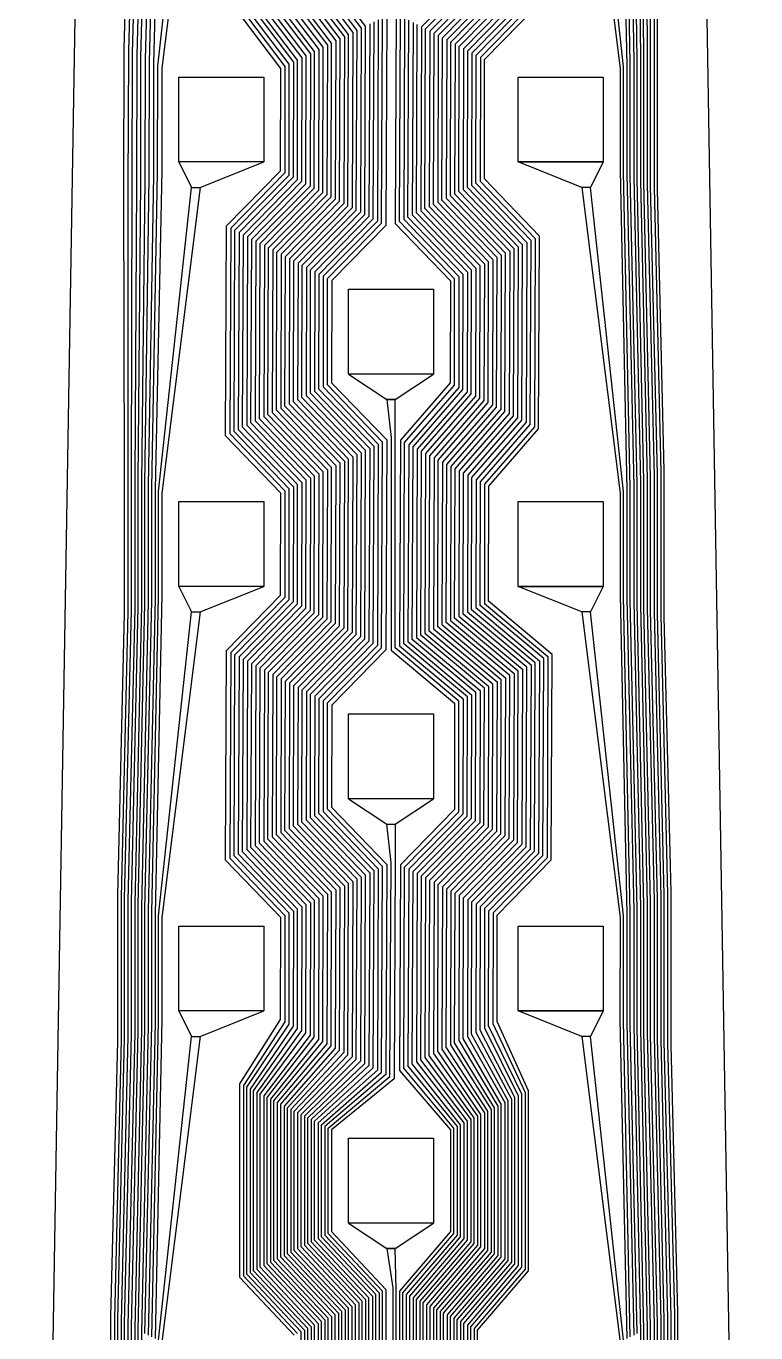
# Model space of a CAD drawing. Header units: inches. Extents: x 106592 to 209533, y 57057 to 74911.
# Drawn here: x 190979.6 to 191065.6, y 73633.5 to 73787.4 of the extents above; entities that cross this region are included whole.
import ezdxf

# ---------------------------------------------------------------- set-up
doc = ezdxf.new("R2010")
doc.units = ezdxf.units.IN
doc.header["$MEASUREMENT"] = 0
for name, color, linetype in [('metal', 221, 'Continuous'), ('nitride window', 40, 'Continuous'), ('profile', 140, 'Continuous')]:
    doc.layers.add(name, color=color, linetype=linetype)

msp = doc.modelspace()

# ---------------------------------------------------------------- linework, layer by layer
at = {"layer": 'metal'}
for points in [[(190987.18, 73316.19), (190987.18, 73336.59), (190987.98, 73366.59), (190987.98, 73386.19), (190988.78, 73416.99), (190988.78, 73435.79), (190988.78, 73466.99), (190988.78, 73485.79), (190990.38, 73517.79), (190990.38, 73534.99), (190991.18, 73568.19), (190991.18, 73584.59), (190991.98, 73618.59), (190991.98, 73634.19), (190992.78, 73668.99), (190992.78, 73683.79), (190993.58, 73719.39), (190993.58, 73733.39), (190994.08, 73769.64), (190994.11, 73783.19), (190995.08, 73820.14)], [(190995.59, 73820.39), (190994.6, 73782.93), (190994.58, 73769.89), (190993.98, 73733.19), (190993.98, 73719.59), (190993.18, 73683.59), (190993.18, 73669.19), (190992.38, 73633.99), (190992.38, 73618.79), (190991.58, 73584.39), (190991.58, 73568.39), (190990.78, 73534.79), (190990.78, 73517.99), (190989.18, 73485.59), (190989.18, 73467.19), (190989.18, 73435.59), (190989.18, 73417.19), (190988.38, 73385.99), (190988.38, 73366.79), (190987.58, 73336.39), (190987.58, 73316.39)], [(191049.56, 73820.39), (191050.38, 73782.79), (191050.38, 73769.99), (191051.18, 73733.19), (191051.18, 73719.59), (191051.98, 73683.59), (191051.98, 73669.19), (191052.78, 73633.99), (191052.78, 73618.79), (191053.58, 73584.39), (191053.58, 73568.39), (191054.38, 73534.79), (191054.38, 73517.99), (191055.98, 73485.59), (191055.98, 73467.19), (191055.98, 73435.59), (191055.98, 73417.19), (191056.78, 73385.99), (191056.78, 73366.79), (191057.58, 73336.39), (191057.58, 73316.39)], [(191057.98, 73316.19), (191057.98, 73336.59), (191057.18, 73366.59), (191057.18, 73386.19), (191056.38, 73416.99), (191056.38, 73435.79), (191056.38, 73466.99), (191056.38, 73485.79), (191054.78, 73517.79), (191054.78, 73534.99), (191053.98, 73568.19), (191053.98, 73584.59), (191053.18, 73618.59), (191053.18, 73634.19), (191052.38, 73668.99), (191052.38, 73683.79), (191051.58, 73719.39), (191051.58, 73733.39), (191050.78, 73769.79), (191050.78, 73782.99), (191050.08, 73820.14)], [(190984.78, 73314.99), (190984.78, 73337.79), (190985.58, 73365.39), (190985.58, 73387.39), (190986.38, 73415.79), (190986.38, 73436.99), (190986.38, 73465.79), (190986.38, 73486.99), (190987.98, 73516.59), (190987.98, 73536.19), (190988.78, 73566.99), (190988.78, 73585.79), (190989.58, 73617.39), (190989.58, 73635.39), (190990.38, 73667.79), (190990.38, 73684.99), (190991.18, 73718.19), (190991.18, 73734.59), (190991.08, 73768.14), (190991.13, 73784.73), (190992.08, 73818.64)], [(190992.58, 73818.89), (190991.63, 73784.48), (190991.58, 73768.39), (190991.58, 73734.39), (190991.58, 73718.39), (190990.78, 73684.79), (190990.78, 73667.99), (190989.98, 73635.19), (190989.98, 73617.59), (190989.18, 73585.59), (190989.18, 73567.19), (190988.38, 73535.99), (190988.38, 73516.79), (190986.78, 73486.79), (190986.78, 73465.99), (190986.78, 73436.79), (190986.78, 73415.99), (190985.98, 73387.19), (190985.98, 73365.59), (190985.18, 73337.59), (190985.18, 73315.19)], [(190985.58, 73315.39), (190985.58, 73337.39), (190986.38, 73365.79), (190986.38, 73386.99), (190987.18, 73416.19), (190987.18, 73436.59), (190987.18, 73466.19), (190987.18, 73486.59), (190988.78, 73516.99), (190988.78, 73535.79), (190989.58, 73567.39), (190989.58, 73585.39), (190990.38, 73617.79), (190990.38, 73634.99), (190991.18, 73668.19), (190991.18, 73684.59), (190991.98, 73718.59), (190991.98, 73734.19), (190992.08, 73768.64), (190992.12, 73784.22), (190993.08, 73819.14)], [(190993.58, 73819.39), (190992.62, 73783.96), (190992.58, 73768.89), (190992.38, 73733.99), (190992.38, 73718.79), (190991.58, 73684.39), (190991.58, 73668.39), (190990.78, 73634.79), (190990.78, 73617.99), (190989.98, 73585.19), (190989.98, 73567.59), (190989.18, 73535.59), (190989.18, 73517.19), (190987.58, 73486.39), (190987.58, 73466.39), (190987.58, 73436.39), (190987.58, 73416.39), (190986.78, 73386.79), (190986.78, 73365.99), (190985.98, 73337.19), (190985.98, 73315.59)], [(190986.38, 73315.79), (190986.38, 73336.99), (190987.18, 73366.19), (190987.18, 73386.59), (190987.98, 73416.59), (190987.98, 73436.19), (190987.98, 73466.59), (190987.98, 73486.19), (190989.58, 73517.39), (190989.58, 73535.39), (190990.38, 73567.79), (190990.38, 73584.99), (190991.18, 73618.19), (190991.18, 73634.59), (190991.98, 73668.59), (190991.98, 73684.19), (190992.78, 73718.99), (190992.78, 73733.79), (190993.08, 73769.14), (190993.11, 73783.7), (190994.08, 73819.64)], [(190994.58, 73819.89), (190993.61, 73783.45), (190993.58, 73769.39), (190993.18, 73733.59), (190993.18, 73719.19), (190992.38, 73683.99), (190992.38, 73668.79), (190991.58, 73634.39), (190991.58, 73618.39), (190990.78, 73584.79), (190990.78, 73567.99), (190989.98, 73535.19), (190989.98, 73517.59), (190988.38, 73485.99), (190988.38, 73466.79), (190988.38, 73435.99), (190988.38, 73416.79), (190987.58, 73386.39), (190987.58, 73366.39), (190986.78, 73336.79), (190986.78, 73315.99)], [(191050.58, 73819.89), (191051.18, 73783.19), (191051.18, 73769.59), (191051.98, 73733.59), (191051.98, 73719.19), (191052.78, 73683.99), (191052.78, 73668.79), (191053.58, 73634.39), (191053.58, 73618.39), (191054.38, 73584.79), (191054.38, 73567.99), (191055.18, 73535.19), (191055.18, 73517.59), (191056.78, 73485.99), (191056.78, 73466.79), (191056.78, 73435.99), (191056.78, 73416.79), (191057.58, 73386.39), (191057.58, 73366.39), (191058.38, 73336.79), (191058.38, 73315.99)], [(191058.78, 73315.79), (191058.78, 73336.99), (191057.98, 73366.19), (191057.98, 73386.59), (191057.18, 73416.59), (191057.18, 73436.19), (191057.18, 73466.59), (191057.18, 73486.19), (191055.58, 73517.39), (191055.58, 73535.39), (191054.78, 73567.79), (191054.78, 73584.99), (191053.98, 73618.19), (191053.98, 73634.59), (191053.18, 73668.59), (191053.18, 73684.19), (191052.38, 73718.99), (191052.38, 73733.79), (191051.58, 73769.39), (191051.58, 73783.39), (191051.08, 73819.64)], [(191051.58, 73819.39), (191051.98, 73783.59), (191051.98, 73769.19), (191052.78, 73733.99), (191052.78, 73718.79), (191053.58, 73684.39), (191053.58, 73668.39), (191054.38, 73634.79), (191054.38, 73617.99), (191055.18, 73585.19), (191055.18, 73567.59), (191055.98, 73535.59), (191055.98, 73517.19), (191057.58, 73486.39), (191057.58, 73466.39), (191057.58, 73436.39), (191057.58, 73416.39), (191058.38, 73386.79), (191058.38, 73365.99), (191059.18, 73337.19), (191059.18, 73315.59)], [(191059.58, 73315.39), (191059.58, 73337.39), (191058.78, 73365.79), (191058.78, 73386.99), (191057.98, 73416.19), (191057.98, 73436.59), (191057.98, 73466.19), (191057.98, 73486.59), (191056.38, 73516.99), (191056.38, 73535.79), (191055.58, 73567.39), (191055.58, 73585.39), (191054.78, 73617.79), (191054.78, 73634.99), (191053.98, 73668.19), (191053.98, 73684.59), (191053.18, 73718.59), (191053.18, 73734.19), (191052.38, 73768.99), (191052.38, 73783.79), (191052.08, 73819.14)], [(191052.58, 73818.89), (191052.78, 73783.99), (191052.78, 73768.79), (191053.58, 73734.39), (191053.58, 73718.39), (191054.38, 73684.79), (191054.38, 73667.99), (191055.18, 73635.19), (191055.18, 73617.59), (191055.98, 73585.59), (191055.98, 73567.19), (191056.78, 73535.99), (191056.78, 73516.79), (191058.38, 73486.79), (191058.38, 73465.99), (191058.38, 73436.79), (191058.38, 73415.99), (191059.18, 73387.19), (191059.18, 73365.59), (191059.98, 73337.59), (191059.98, 73315.19)], [(191060.38, 73314.99), (191060.38, 73337.79), (191059.58, 73365.39), (191059.58, 73387.39), (191058.78, 73415.79), (191058.78, 73436.99), (191058.78, 73465.79), (191058.78, 73486.99), (191057.18, 73516.59), (191057.18, 73536.19), (191056.38, 73566.99), (191056.38, 73585.79), (191055.58, 73617.39), (191055.58, 73635.39), (191054.78, 73667.79), (191054.78, 73684.99), (191053.98, 73718.19), (191053.98, 73734.59), (191053.18, 73768.59), (191053.18, 73784.19), (191053.08, 73818.64)], [(190987.98, 73316.59), (190987.98, 73336.19), (190988.78, 73366.99), (190988.78, 73385.79), (190989.58, 73417.39), (190989.58, 73435.39), (190989.58, 73467.39), (190989.58, 73485.39), (190991.18, 73518.19), (190991.18, 73534.59), (190991.98, 73568.59), (190991.98, 73584.19), (190992.78, 73618.99), (190992.78, 73633.79), (190993.58, 73669.39), (190993.58, 73683.39), (190994.38, 73719.79), (190994.38, 73732.99), (190995.08, 73770.14), (190995.1, 73782.67), (190999.08, 73818.39)], [(191000.08, 73818.39), (190995.59, 73782.42), (190995.59, 73770.39), (190994.78, 73732.79), (190994.78, 73719.99), (190993.98, 73683.19), (190993.98, 73669.59), (190993.18, 73633.59), (190993.18, 73619.19), (190992.38, 73583.99), (190992.38, 73568.79), (190991.58, 73534.39), (190991.58, 73518.39), (190989.98, 73485.19), (190989.98, 73467.59), (190989.98, 73435.19), (190989.98, 73417.59), (190989.18, 73385.59), (190989.18, 73367.19), (190988.38, 73335.99), (190988.38, 73316.79)], [(191045.08, 73818.39), (191049.58, 73782.39), (191049.58, 73770.39), (191050.38, 73732.79), (191050.38, 73719.99), (191051.18, 73683.19), (191051.18, 73669.59), (191051.98, 73633.59), (191051.98, 73619.19), (191052.78, 73583.99), (191052.78, 73568.79), (191053.58, 73534.39), (191053.58, 73518.39), (191055.18, 73485.19), (191055.18, 73467.59), (191055.18, 73435.19), (191055.18, 73417.59), (191055.98, 73385.59), (191055.98, 73367.19), (191056.78, 73335.99), (191056.78, 73316.79)], [(191057.18, 73316.59), (191057.18, 73336.19), (191056.38, 73366.99), (191056.38, 73385.79), (191055.58, 73417.39), (191055.58, 73435.39), (191055.58, 73467.39), (191055.58, 73485.39), (191053.98, 73518.19), (191053.98, 73534.59), (191053.18, 73568.59), (191053.18, 73584.19), (191052.38, 73618.99), (191052.38, 73633.79), (191051.58, 73669.39), (191051.58, 73683.39), (191050.78, 73719.79), (191050.78, 73732.99), (191049.98, 73770.19), (191049.98, 73782.59), (191046.08, 73818.39)], [(191053.58, 73818.39), (191053.58, 73784.39), (191053.58, 73768.39), (191054.38, 73734.79), (191054.38, 73717.99), (191055.18, 73685.19), (191055.18, 73667.59), (191055.98, 73635.59), (191055.98, 73617.19), (191056.78, 73585.99), (191056.78, 73566.79), (191057.58, 73536.39), (191057.58, 73516.39), (191059.18, 73487.19), (191059.18, 73465.59), (191059.18, 73437.19), (191059.18, 73415.59), (191059.98, 73387.59), (191059.98, 73365.19), (191060.78, 73337.99), (191060.78, 73314.79)], [(191061.18, 73314.59), (191061.18, 73338.19), (191060.38, 73364.99), (191060.38, 73387.79), (191059.58, 73415.39), (191059.58, 73437.39), (191059.58, 73465.39), (191059.58, 73487.39), (191057.98, 73516.19), (191057.98, 73536.59), (191057.18, 73566.59), (191057.18, 73586.19), (191056.38, 73616.99), (191056.38, 73635.79), (191055.58, 73667.39), (191055.58, 73685.39), (191054.78, 73717.79), (191054.78, 73734.99), (191053.98, 73768.19), (191053.98, 73784.59), (191054.08, 73818.14)], [(191012.58, 73793.89), (191018.08, 73786.64), (191018, 73765.98), (191011.63, 73759.48), (191011.58, 73743.39), (191018.08, 73736.64), (191018, 73715.98), (191011.63, 73709.48), (191011.58, 73693.39), (191018.08, 73686.64), (191018, 73665.98), (191011.58, 73659.39), (191011.58, 73643.39), (191017.98, 73636.59), (191017.98, 73616.19)], [(191018.38, 73615.99), (191018.38, 73636.79), (191011.98, 73643.59), (191011.98, 73659.19), (191018.49, 73665.72), (191018.58, 73686.89), (191012.08, 73693.64), (191012.12, 73709.22), (191018.49, 73715.72), (191018.58, 73736.89), (191012.08, 73743.64), (191012.12, 73759.22), (191018.49, 73765.72), (191018.58, 73786.89), (191013.08, 73794.14)], [(191013.58, 73794.39), (191019.08, 73787.14), (191018.99, 73765.46), (191012.62, 73758.96), (191012.58, 73743.89), (191019.08, 73737.14), (191018.99, 73715.46), (191012.62, 73708.96), (191012.58, 73693.89), (191019.08, 73687.14), (191018.99, 73665.46), (191012.38, 73658.99), (191012.38, 73643.79), (191018.78, 73636.99), (191018.78, 73615.79)], [(191019.18, 73615.59), (191019.18, 73637.19), (191012.78, 73643.99), (191012.78, 73658.79), (191019.49, 73665.2), (191019.58, 73687.39), (191013.08, 73694.14), (191013.11, 73708.7), (191019.49, 73715.2), (191019.58, 73737.39), (191013.08, 73744.14), (191013.11, 73758.7), (191019.49, 73765.2), (191019.58, 73787.39), (191014.08, 73794.64)], [(191032.54, 73793.81), (191026.17, 73787.31), (191026.08, 73765.64), (191032.58, 73758.89), (191032.54, 73743.81), (191026.66, 73737.05), (191026.58, 73715.89), (191034.08, 73709.64), (191034.03, 73693.04), (191027.66, 73686.54), (191027.58, 73666.39), (191032.78, 73658.99), (191032.78, 73643.79), (191026.78, 73636.79), (191026.78, 73615.99)], [(191009.58, 73792.39), (191015.08, 73785.14), (191015.02, 73767.52), (191008.65, 73761.02), (191008.58, 73741.89), (191015.08, 73735.14), (191015.02, 73717.52), (191008.65, 73711.02), (191008.58, 73691.89), (191015.08, 73685.14), (191015.02, 73667.52), (191009.18, 73660.59), (191009.18, 73642.19), (191015.58, 73635.39), (191015.58, 73617.39)], [(191015.98, 73617.19), (191015.98, 73635.59), (191009.58, 73642.39), (191009.58, 73660.39), (191015.52, 73667.26), (191015.58, 73685.39), (191009.08, 73692.14), (191009.14, 73710.76), (191015.52, 73717.26), (191015.58, 73735.39), (191009.08, 73742.14), (191009.14, 73760.76), (191015.52, 73767.26), (191015.58, 73785.39), (191010.08, 73792.64)], [(191010.58, 73792.89), (191016.08, 73785.64), (191016.01, 73767.01), (191009.64, 73760.51), (191009.58, 73742.39), (191016.08, 73735.64), (191016.01, 73717.01), (191009.64, 73710.51), (191009.58, 73692.39), (191016.08, 73685.64), (191016.01, 73667.01), (191009.98, 73660.19), (191009.98, 73642.59), (191016.38, 73635.79), (191016.38, 73616.99)], [(191016.78, 73616.79), (191016.78, 73635.99), (191010.38, 73642.79), (191010.38, 73659.99), (191016.51, 73666.75), (191016.58, 73685.89), (191010.08, 73692.64), (191010.14, 73710.25), (191016.51, 73716.75), (191016.58, 73735.89), (191010.08, 73742.64), (191010.14, 73760.25), (191016.51, 73766.75), (191016.58, 73785.89), (191011.08, 73793.14)], [(191011.58, 73793.39), (191017.08, 73786.14), (191017.01, 73766.49), (191010.63, 73759.99), (191010.58, 73742.89), (191017.08, 73736.14), (191017.01, 73716.49), (191010.63, 73709.99), (191010.58, 73692.89), (191017.08, 73686.14), (191017.01, 73666.49), (191010.78, 73659.79), (191010.78, 73642.99), (191017.18, 73636.19), (191017.18, 73616.59)], [(191017.58, 73616.39), (191017.58, 73636.39), (191011.18, 73643.19), (191011.18, 73659.59), (191017.5, 73666.23), (191017.58, 73686.39), (191011.08, 73693.14), (191011.13, 73709.73), (191017.5, 73716.23), (191017.58, 73736.39), (191011.08, 73743.14), (191011.13, 73759.73), (191017.5, 73766.23), (191017.58, 73786.39), (191012.08, 73793.64)], [(191027.18, 73616.19), (191027.18, 73636.59), (191033.18, 73643.59), (191033.18, 73659.19), (191028.08, 73666.64), (191028.15, 73686.28), (191034.53, 73692.78), (191034.58, 73709.89), (191027.08, 73716.14), (191027.16, 73736.79), (191033.04, 73743.55), (191033.08, 73759.14), (191026.58, 73765.89), (191026.66, 73787.05), (191033.04, 73793.55)], [(191033.53, 73793.29), (191027.16, 73786.79), (191027.08, 73766.14), (191033.58, 73759.39), (191033.53, 73743.29), (191027.66, 73736.54), (191027.58, 73716.39), (191035.08, 73710.14), (191035.02, 73692.52), (191028.65, 73686.02), (191028.58, 73666.89), (191033.58, 73659.39), (191033.58, 73643.39), (191027.58, 73636.39), (191027.58, 73616.39)], [(191027.98, 73616.59), (191027.98, 73636.19), (191033.98, 73643.19), (191033.98, 73659.59), (191029.08, 73667.14), (191029.14, 73685.76), (191035.52, 73692.26), (191035.58, 73710.39), (191028.08, 73716.64), (191028.15, 73736.28), (191034.03, 73743.04), (191034.08, 73759.64), (191027.58, 73766.39), (191027.66, 73786.54), (191034.03, 73793.04)], [(191034.53, 73792.78), (191028.15, 73786.28), (191028.08, 73766.64), (191034.58, 73759.89), (191034.53, 73742.78), (191028.65, 73736.02), (191028.58, 73716.89), (191036.08, 73710.64), (191036.01, 73692.01), (191029.64, 73685.51), (191029.58, 73667.39), (191034.38, 73659.79), (191034.38, 73642.99), (191028.38, 73635.99), (191028.38, 73616.79)], [(191028.78, 73616.99), (191028.78, 73635.79), (191034.78, 73642.79), (191034.78, 73659.99), (191030.08, 73667.64), (191030.14, 73685.25), (191036.51, 73691.75), (191036.58, 73710.89), (191029.08, 73717.14), (191029.14, 73735.76), (191035.02, 73742.52), (191035.08, 73760.14), (191028.58, 73766.89), (191028.65, 73786.02), (191035.02, 73792.52)], [(191006.58, 73790.89), (191012.08, 73783.64), (191012.04, 73769.07), (191005.67, 73762.57), (191005.58, 73740.39), (191012.08, 73733.64), (191012.04, 73719.07), (191005.67, 73712.57), (191005.58, 73690.39), (191012.08, 73683.64), (191012.04, 73669.07), (191006.78, 73661.79), (191006.78, 73640.99), (191013.18, 73634.19), (191013.18, 73618.59)], [(191013.58, 73618.39), (191013.58, 73634.39), (191007.18, 73641.19), (191007.18, 73661.59), (191012.54, 73668.81), (191012.58, 73683.89), (191006.08, 73690.64), (191006.17, 73712.31), (191012.54, 73718.81), (191012.58, 73733.89), (191006.08, 73740.64), (191006.17, 73762.31), (191012.54, 73768.81), (191012.58, 73783.89), (191007.08, 73791.14)], [(191007.58, 73791.39), (191013.08, 73784.14), (191013.04, 73768.55), (191006.66, 73762.05), (191006.58, 73740.89), (191013.08, 73734.14), (191013.04, 73718.55), (191006.66, 73712.05), (191006.58, 73690.89), (191013.08, 73684.14), (191013.04, 73668.55), (191007.58, 73661.39), (191007.58, 73641.39), (191013.98, 73634.59), (191013.98, 73618.19)], [(191014.38, 73617.99), (191014.38, 73634.79), (191007.98, 73641.59), (191007.98, 73661.19), (191013.53, 73668.29), (191013.58, 73684.39), (191007.08, 73691.14), (191007.16, 73711.79), (191013.53, 73718.29), (191013.58, 73734.39), (191007.08, 73741.14), (191007.16, 73761.79), (191013.53, 73768.29), (191013.58, 73784.39), (191008.08, 73791.64)], [(191008.58, 73791.89), (191014.08, 73784.64), (191014.03, 73768.04), (191007.66, 73761.54), (191007.58, 73741.39), (191014.08, 73734.64), (191014.03, 73718.04), (191007.66, 73711.54), (191007.58, 73691.39), (191014.08, 73684.64), (191014.03, 73668.04), (191008.38, 73660.99), (191008.38, 73641.79), (191014.78, 73634.99), (191014.78, 73617.79)], [(191015.18, 73617.59), (191015.18, 73635.19), (191008.78, 73641.99), (191008.78, 73660.79), (191014.53, 73667.78), (191014.58, 73684.89), (191008.08, 73691.64), (191008.15, 73711.28), (191014.53, 73717.78), (191014.58, 73734.89), (191008.08, 73741.64), (191008.15, 73761.28), (191014.53, 73767.78), (191014.58, 73784.89), (191009.08, 73792.14)], [(191035.52, 73792.26), (191029.14, 73785.76), (191029.08, 73767.14), (191035.58, 73760.39), (191035.52, 73742.26), (191029.64, 73735.51), (191029.58, 73717.39), (191037.08, 73711.14), (191037.01, 73691.49), (191030.63, 73684.99), (191030.58, 73667.89), (191035.18, 73660.19), (191035.18, 73642.59), (191029.18, 73635.59), (191029.18, 73617.19)], [(191029.58, 73617.39), (191029.58, 73635.39), (191035.58, 73642.39), (191035.58, 73660.39), (191031.08, 73668.14), (191031.13, 73684.73), (191037.5, 73691.23), (191037.58, 73711.39), (191030.08, 73717.64), (191030.14, 73735.25), (191036.01, 73742.01), (191036.08, 73760.64), (191029.58, 73767.39), (191029.64, 73785.51), (191036.01, 73792.01)], [(191036.51, 73791.75), (191030.14, 73785.25), (191030.08, 73767.64), (191036.58, 73760.89), (191036.51, 73741.75), (191030.63, 73734.99), (191030.58, 73717.89), (191038.08, 73711.64), (191038, 73690.98), (191031.63, 73684.48), (191031.58, 73668.39), (191035.98, 73660.59), (191035.98, 73642.19), (191029.98, 73635.19), (191029.98, 73617.59)], [(191030.38, 73617.79), (191030.38, 73634.99), (191036.38, 73641.99), (191036.38, 73660.79), (191032.08, 73668.64), (191032.12, 73684.22), (191038.49, 73690.72), (191038.58, 73711.89), (191031.08, 73718.14), (191031.13, 73734.73), (191037.01, 73741.49), (191037.08, 73761.14), (191030.58, 73767.89), (191030.63, 73784.99), (191037.01, 73791.49)], [(191037.5, 73791.23), (191031.13, 73784.73), (191031.08, 73768.14), (191037.58, 73761.39), (191037.5, 73741.23), (191031.63, 73734.48), (191031.58, 73718.39), (191039.08, 73712.14), (191038.99, 73690.46), (191032.62, 73683.96), (191032.58, 73668.89), (191036.78, 73660.99), (191036.78, 73641.79), (191030.78, 73634.79), (191030.78, 73617.99)], [(191031.18, 73618.19), (191031.18, 73634.59), (191037.18, 73641.59), (191037.18, 73661.19), (191033.08, 73669.14), (191033.11, 73683.7), (191039.49, 73690.2), (191039.58, 73712.39), (191032.08, 73718.64), (191032.12, 73734.22), (191038, 73740.98), (191038.08, 73761.64), (191031.58, 73768.39), (191031.63, 73784.48), (191038, 73790.98)], [(191011.18, 73633.19), (191004.78, 73639.99), (191004.78, 73662.79), (191009.56, 73670.36), (191009.58, 73682.39), (191003.08, 73689.14), (191003.19, 73713.85), (191009.56, 73720.36), (191009.58, 73732.39), (191003.08, 73739.14), (191003.19, 73763.85), (191009.56, 73770.36), (191009.58, 73782.39), (191004.08, 73789.64)], [(191004.58, 73789.89), (191010.08, 73782.64), (191010.06, 73770.1), (191003.69, 73763.6), (191003.58, 73739.39), (191010.08, 73732.64), (191010.06, 73720.1), (191003.69, 73713.6), (191003.58, 73689.39), (191010.08, 73682.64), (191010.06, 73670.1), (191005.18, 73662.59), (191005.18, 73640.19), (191011.58, 73633.39)], [(191011.98, 73619.19), (191011.98, 73633.59), (191005.58, 73640.39), (191005.58, 73662.39), (191010.56, 73669.84), (191010.58, 73682.89), (191004.08, 73689.64), (191004.18, 73713.34), (191010.56, 73719.84), (191010.58, 73732.89), (191004.08, 73739.64), (191004.18, 73763.34), (191010.56, 73769.84), (191010.58, 73782.89), (191005.08, 73790.14)], [(191005.58, 73790.39), (191011.08, 73783.14), (191011.05, 73769.58), (191004.68, 73763.08), (191004.58, 73739.89), (191011.08, 73733.14), (191011.05, 73719.58), (191004.68, 73713.08), (191004.58, 73689.89), (191011.08, 73683.14), (191011.05, 73669.58), (191005.98, 73662.19), (191005.98, 73640.59), (191012.38, 73633.79), (191012.38, 73618.99)], [(191012.78, 73618.79), (191012.78, 73633.99), (191006.38, 73640.79), (191006.38, 73661.99), (191011.55, 73669.33), (191011.58, 73683.39), (191005.08, 73690.14), (191005.18, 73712.82), (191011.55, 73719.33), (191011.58, 73733.39), (191005.08, 73740.14), (191005.18, 73762.82), (191011.55, 73769.33), (191011.58, 73783.39), (191006.08, 73790.64)], [(191038.49, 73790.72), (191032.12, 73784.22), (191032.08, 73768.64), (191038.58, 73761.89), (191038.49, 73740.72), (191032.62, 73733.96), (191032.58, 73718.89), (191040.08, 73712.64), (191039.98, 73689.95), (191033.61, 73683.45), (191033.58, 73669.39), (191037.58, 73661.39), (191037.58, 73641.39), (191031.58, 73634.39), (191031.58, 73618.39)], [(191031.98, 73618.59), (191031.98, 73634.19), (191037.98, 73641.19), (191037.98, 73661.59), (191034.08, 73669.64), (191034.11, 73683.19), (191040.48, 73689.69), (191040.58, 73712.89), (191033.08, 73719.14), (191033.11, 73733.7), (191038.99, 73740.46), (191039.08, 73762.14), (191032.58, 73768.89), (191032.62, 73783.96), (191038.99, 73790.46)], [(191039.49, 73790.2), (191033.11, 73783.7), (191033.08, 73769.14), (191039.58, 73762.39), (191039.49, 73740.2), (191033.61, 73733.45), (191033.58, 73719.39), (191041.08, 73713.14), (191040.98, 73689.43), (191034.6, 73682.93), (191034.58, 73669.89), (191038.38, 73661.79), (191038.38, 73640.99), (191032.38, 73633.99), (191032.38, 73618.79)], [(191032.78, 73618.99), (191032.78, 73633.79), (191038.78, 73640.79), (191038.78, 73661.99), (191035.08, 73670.14), (191035.1, 73682.67), (191041.47, 73689.17), (191041.58, 73713.39), (191034.08, 73719.64), (191034.11, 73733.19), (191039.98, 73739.95), (191040.08, 73762.64), (191033.58, 73769.39), (191033.61, 73783.45), (191039.98, 73789.95)], [(191019.98, 73615.19), (191019.98, 73637.59), (191013.58, 73644.39), (191013.58, 73658.39), (191020.48, 73664.69), (191020.58, 73687.89), (191014.08, 73694.64), (191014.11, 73708.19), (191020.48, 73714.69), (191020.58, 73737.89), (191014.08, 73744.64), (191014.11, 73758.19), (191020.48, 73764.69), (191020.58, 73787.89)], [(191021.08, 73788.14), (191020.98, 73764.43), (191014.6, 73757.93), (191014.58, 73744.89), (191021.08, 73738.14), (191020.98, 73714.43), (191014.6, 73707.93), (191014.58, 73694.89), (191021.08, 73688.14), (191020.98, 73664.43), (191013.98, 73658.19), (191013.98, 73644.59), (191020.38, 73637.79), (191020.38, 73614.99)], [(191020.78, 73614.79), (191020.78, 73637.99), (191014.38, 73644.79), (191014.38, 73657.99), (191021.47, 73664.17), (191021.58, 73688.39), (191015.08, 73695.14), (191015.1, 73707.67), (191021.47, 73714.17), (191021.58, 73738.39), (191015.08, 73745.14), (191015.1, 73757.67), (191021.47, 73764.17), (191021.58, 73788.39)], [(191022.08, 73788.64), (191021.97, 73763.92), (191015.59, 73757.42), (191015.58, 73745.39), (191022.08, 73738.64), (191021.97, 73713.92), (191015.59, 73707.42), (191015.58, 73695.39), (191022.08, 73688.64), (191021.97, 73663.92), (191014.78, 73657.79), (191014.78, 73644.99), (191021.18, 73638.19), (191021.18, 73614.59)], [(191023.19, 73788.85), (191023.08, 73764.14), (191029.58, 73757.39), (191029.56, 73745.36), (191023.69, 73738.6), (191023.58, 73714.39), (191031.08, 73708.14), (191031.05, 73694.58), (191024.68, 73688.08), (191024.58, 73664.89), (191030.38, 73657.79), (191030.38, 73644.99), (191024.38, 73637.99), (191024.38, 73614.79)], [(191024.78, 73614.99), (191024.78, 73637.79), (191030.78, 73644.79), (191030.78, 73657.99), (191025.08, 73665.14), (191025.18, 73687.82), (191031.55, 73694.33), (191031.58, 73708.39), (191024.08, 73714.64), (191024.18, 73738.34), (191030.06, 73745.1), (191030.08, 73757.64), (191023.58, 73764.39), (191023.69, 73788.6)], [(191024.18, 73788.34), (191024.08, 73764.64), (191030.58, 73757.89), (191030.56, 73744.84), (191024.68, 73738.08), (191024.58, 73714.89), (191032.08, 73708.64), (191032.04, 73694.07), (191025.67, 73687.57), (191025.58, 73665.39), (191031.18, 73658.19), (191031.18, 73644.59), (191025.18, 73637.59), (191025.18, 73615.19)], [(191025.58, 73615.39), (191025.58, 73637.39), (191031.58, 73644.39), (191031.58, 73658.39), (191026.08, 73665.64), (191026.17, 73687.31), (191032.54, 73693.81), (191032.58, 73708.89), (191025.08, 73715.14), (191025.18, 73737.82), (191031.05, 73744.58), (191031.08, 73758.14), (191024.58, 73764.89), (191024.68, 73788.08)], [(191025.18, 73787.82), (191025.08, 73765.14), (191031.58, 73758.39), (191031.55, 73744.33), (191025.67, 73737.57), (191025.58, 73715.39), (191033.08, 73709.14), (191033.04, 73693.55), (191026.66, 73687.05), (191026.58, 73665.89), (191031.98, 73658.59), (191031.98, 73644.19), (191025.98, 73637.19), (191025.98, 73615.59)], [(191020.08, 73787.64), (191019.98, 73764.95), (191013.61, 73758.45), (191013.58, 73744.39), (191020.08, 73737.64), (191019.98, 73714.95), (191013.61, 73708.45), (191013.58, 73694.39), (191020.08, 73687.64), (191019.98, 73664.95), (191013.18, 73658.59), (191013.18, 73644.19), (191019.58, 73637.39), (191019.58, 73615.39)], [(191026.38, 73615.79), (191026.38, 73636.99), (191032.38, 73643.99), (191032.38, 73658.79), (191027.08, 73666.14), (191027.16, 73686.79), (191033.53, 73693.29), (191033.58, 73709.39), (191026.08, 73715.64), (191026.17, 73737.31), (191032.04, 73744.07), (191032.08, 73758.64), (191025.58, 73765.39), (191025.67, 73787.57)], [(190993.58, 73633.39), (190994.38, 73669.79), (190994.38, 73682.99), (190995.18, 73720.19), (190995.18, 73732.59), (190999.08, 73768.39), (190999.08, 73768.39), (191000.08, 73768.39), (190995.58, 73732.39), (190995.58, 73720.39), (190994.78, 73682.79), (190994.78, 73669.99), (190993.98, 73633.19)], [(191051.58, 73633.39), (191050.78, 73669.79), (191050.78, 73682.99), (191049.98, 73720.19), (191049.98, 73732.59), (191046.08, 73768.39), (191046.08, 73768.39), (191045.08, 73768.39), (191049.58, 73732.39), (191049.58, 73720.39), (191050.38, 73682.79), (191050.38, 73669.99), (191051.18, 73633.19)], [(191023.98, 73614.59), (191023.98, 73638.19), (191029.98, 73645.19), (191029.98, 73657.59), (191024.08, 73664.64), (191024.18, 73688.34), (191030.56, 73694.84), (191030.58, 73707.89), (191023.08, 73714.14), (191023.08, 73739.14), (191023.08, 73743.39), (191023.08, 73743.39), (191022.08, 73743.39), (191022.58, 73738.89), (191022.58, 73713.89), (191030.08, 73707.64), (191030.06, 73695.1), (191023.69, 73688.6), (191023.58, 73664.39), (191029.58, 73657.39), (191029.58, 73645.39), (191023.58, 73638.39), (191023.58, 73614.39)], [(190994.38, 73632.99), (190995.18, 73670.19), (190995.18, 73682.59), (190999.08, 73718.39), (190999.08, 73718.39), (191000.08, 73718.39), (190995.58, 73682.39), (190995.59, 73670.39), (190994.78, 73632.79)], [(191050.78, 73632.99), (191049.98, 73670.19), (191049.98, 73682.59), (191046.08, 73718.39), (191046.08, 73718.39), (191045.08, 73718.39), (191049.58, 73682.39), (191049.56, 73670.39), (191050.38, 73632.79)], [(191021.58, 73614.39), (191021.58, 73638.39), (191015.18, 73645.19), (191015.18, 73657.59), (191022.46, 73663.66), (191022.58, 73688.89), (191022.08, 73693.39), (191022.08, 73693.39), (191023.08, 73693.39), (191023.08, 73689.14), (191022.96, 73663.4), (191015.58, 73657.39), (191015.58, 73645.39), (191021.98, 73638.59), (191021.98, 73614.19)], [(190995.18, 73632.59), (190999.08, 73668.39), (190999.08, 73668.39), (191000.08, 73668.39), (190995.58, 73632.39)], [(191049.98, 73632.59), (191046.08, 73668.39), (191046.08, 73668.39), (191045.08, 73668.39), (191049.58, 73632.39)], [(191023.18, 73614.19), (191023.18, 73638.59), (191023.08, 73643.39), (191023.08, 73643.39), (191022.08, 73643.39), (191022.78, 73638.79), (191022.78, 73613.99)]]:
    msp.add_lwpolyline(points, dxfattribs=at)
for points in [[(190997.58, 73781.39), (191007.58, 73781.39), (191007.58, 73771.39), (190997.58, 73771.39)], [(191037.58, 73781.39), (191047.58, 73781.39), (191047.58, 73771.39), (191037.58, 73771.39)], [(191007.58, 73771.39), (190997.58, 73771.39), (190999.08, 73768.39), (191000.08, 73768.39), (191007.58, 73771.39)], [(191037.58, 73771.39), (191047.58, 73771.39), (191046.08, 73768.39), (191045.08, 73768.39), (191037.58, 73771.39)], [(191017.58, 73756.39), (191027.58, 73756.39), (191027.58, 73746.39), (191017.58, 73746.39)], [(191027.58, 73746.39), (191017.58, 73746.39), (191022.08, 73743.39), (191023.08, 73743.39), (191027.58, 73746.39)], [(190997.58, 73731.39), (191007.58, 73731.39), (191007.58, 73721.39), (190997.58, 73721.39)], [(191037.58, 73731.39), (191047.58, 73731.39), (191047.58, 73721.39), (191037.58, 73721.39)], [(191007.58, 73721.39), (190997.58, 73721.39), (190999.08, 73718.39), (191000.08, 73718.39), (191007.58, 73721.39)], [(191037.58, 73721.39), (191047.58, 73721.39), (191046.08, 73718.39), (191045.08, 73718.39), (191037.58, 73721.39)], [(191017.58, 73706.39), (191027.58, 73706.39), (191027.58, 73696.39), (191017.58, 73696.39)], [(191027.58, 73696.39), (191017.58, 73696.39), (191022.08, 73693.39), (191023.08, 73693.39), (191027.58, 73696.39)], [(190997.58, 73681.39), (191007.58, 73681.39), (191007.58, 73671.39), (190997.58, 73671.39)], [(191037.58, 73681.39), (191047.58, 73681.39), (191047.58, 73671.39), (191037.58, 73671.39)], [(191007.58, 73671.39), (190997.58, 73671.39), (190999.08, 73668.39), (191000.08, 73668.39), (191007.58, 73671.39)], [(191037.58, 73671.39), (191047.58, 73671.39), (191046.08, 73668.39), (191045.08, 73668.39), (191037.58, 73671.39)], [(191017.58, 73656.39), (191027.58, 73656.39), (191027.58, 73646.39), (191017.58, 73646.39)], [(191027.58, 73646.39), (191017.58, 73646.39), (191022.08, 73643.39), (191023.08, 73643.39), (191027.58, 73646.39)]]:
    msp.add_lwpolyline(points, close=True, dxfattribs=at)
at = {"layer": 'nitride window'}
for points in [[(190997.58, 73781.39), (191007.58, 73781.39), (191007.58, 73771.39), (190997.58, 73771.39)], [(191037.58, 73781.39), (191047.58, 73781.39), (191047.58, 73771.39), (191037.58, 73771.39)], [(191017.58, 73756.39), (191027.58, 73756.39), (191027.58, 73746.39), (191017.58, 73746.39)], [(190997.58, 73731.39), (191007.58, 73731.39), (191007.58, 73721.39), (190997.58, 73721.39)], [(191037.58, 73731.39), (191047.58, 73731.39), (191047.58, 73721.39), (191037.58, 73721.39)], [(191017.58, 73706.39), (191027.58, 73706.39), (191027.58, 73696.39), (191017.58, 73696.39)], [(190997.58, 73681.39), (191007.58, 73681.39), (191007.58, 73671.39), (190997.58, 73671.39)], [(191037.58, 73681.39), (191047.58, 73681.39), (191047.58, 73671.39), (191037.58, 73671.39)], [(191017.58, 73656.39), (191027.58, 73656.39), (191027.58, 73646.39), (191017.58, 73646.39)]]:
    msp.add_lwpolyline(points, close=True, dxfattribs=at)
at = {"layer": 'profile'}
msp.add_lwpolyline([(191022.58, 74411.39), (191034.58, 74377.39), (191042.58, 74351.39), (191047.58, 74331.39), (191051.58, 74281.39), (191065.58, 73441.39), (191065.58, 71911.39), (190979.58, 71911.39), (190979.58, 73441.39), (190993.58, 74281.39), (190997.58, 74331.39), (191002.58, 74351.39), (191010.58, 74377.39)], close=True, dxfattribs=at)

doc.saveas('drawing.dxf')
